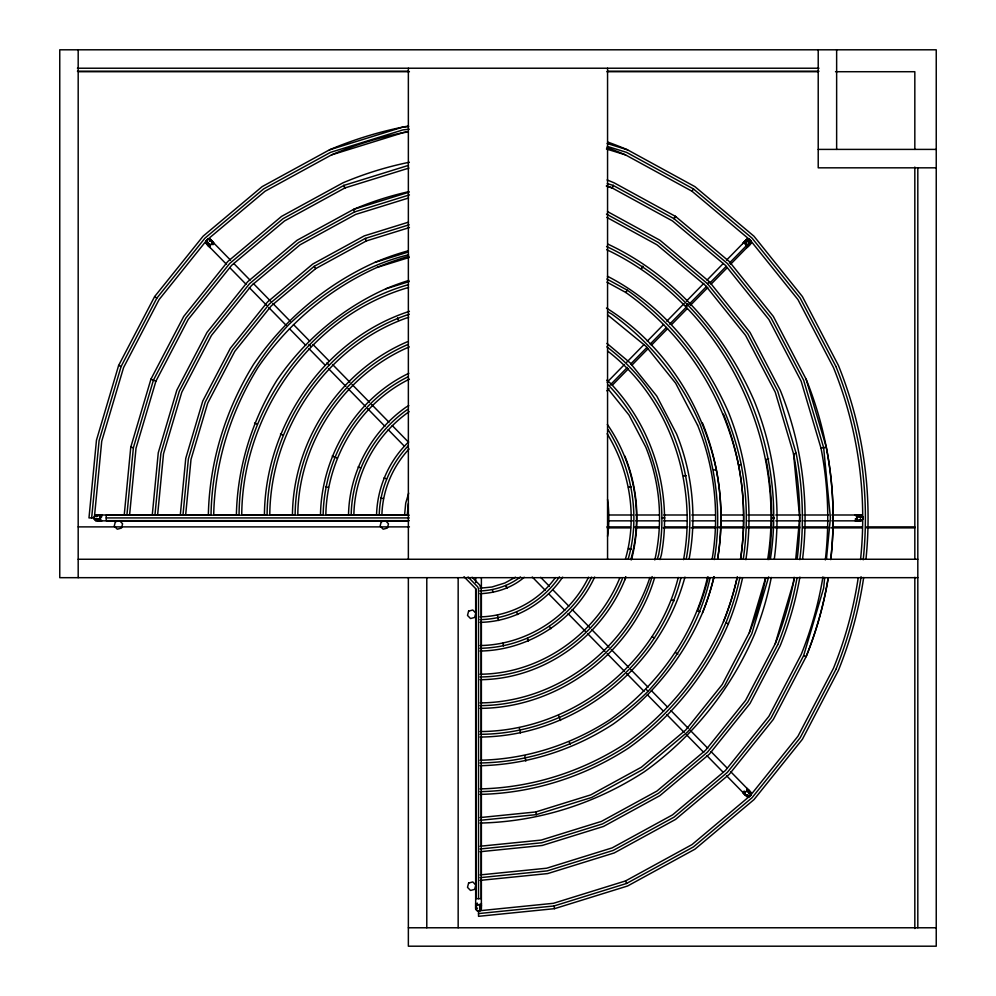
<?xml version="1.0" encoding="UTF-8"?>
<svg xmlns="http://www.w3.org/2000/svg" width="996" height="996" viewBox="0 0 996 996"><rect width="100%" height="100%" fill="white"/><g stroke="black" fill="none" stroke-linecap="round" stroke-linejoin="round"><path stroke-width="1.49" d="M475.665 903.111L475.677 909.124L477.345 910.842L479.711 910.842L481.379 909.136L481.379 879.767M730.578 264.264L751.021 243.36L751.021 240.932L749.353 239.227L746.988 239.227L742.817 243.485L746.988 239.227L749.353 239.202L751.021 240.932L751.009 243.36L746.851 247.618L749.764 244.667L749.403 242.601L747.735 240.883L745.705 240.522L747.735 240.895L749.403 242.601L749.751 244.655M729.396 263.056L746.988 245.103L749.353 245.066L746.988 245.103L745.307 243.36L745.369 240.932L726.532 260.143M477.321 904.978L477.345 903.111L477.345 905.003L475.665 906.709L477.345 905.003L479.711 905.003L481.379 906.709M91.657 517.92L99.09 440.73L121.101 366.503L156.858 298.103L204.964 238.144L263.591 188.941L330.473 152.376L403.044 129.866L409.207 129.243M124.251 514.845L130.762 447.179L150.944 379.152L183.712 316.454L227.798 261.5L281.532 216.406L342.836 182.891A347.467 347.467 0 0 1 409.344 162.248M126.928 514.87L133.389 447.702L153.409 380.198L185.928 317.973L229.703 263.442L283.026 218.684L343.857 185.418L408.41 165.398M129.605 514.82L136.016 448.237L155.886 381.244L188.157 319.492L231.595 265.372L284.507 220.963L344.877 187.958L408.933 168.087M152.276 514.895L158.264 452.769L176.84 390.121L207.019 332.378L247.631 281.781L297.107 240.248L353.568 209.384A319.965 319.965 0 0 1 408.858 191.643M154.965 514.845L160.891 453.305L179.317 391.167L209.247 333.909L249.523 283.711L298.601 242.526L354.588 211.911L409.418 194.905M157.629 514.87L163.506 453.84L181.795 392.212L211.463 335.428L251.415 285.653L300.082 244.792L355.609 214.439L408.522 198.03M180.313 514.87L185.754 458.359L202.748 401.089L230.325 348.314L267.451 302.049L312.682 264.089L364.287 235.878L408.497 222.158M182.99 514.895L188.381 458.895L205.213 402.135L232.554 349.833L269.343 303.992L314.176 266.355L365.32 238.405L409.132 224.81M185.667 514.845L191.008 459.43L207.691 403.193L234.782 351.351L271.236 305.921L315.657 268.634L366.341 240.932L409.443 227.561M208.351 514.832C209.484 461.447 225.594 409.58 253.644 364.237C284.034 319.816 325.891 284.458 375.019 262.359A265.036 265.036 0 0 1 408.036 250.855M211.028 514.87C212.198 444.204 240.646 375.554 289.164 324.26C323.065 292.5 362.843 265.646 408.547 254.802M213.704 514.895C214.812 462.567 230.611 411.734 258.089 367.287C287.894 323.737 328.917 289.077 377.073 267.426A259.769 259.769 0 0 1 408.933 256.283M236.388 514.895C237.397 467.124 251.876 420.748 276.95 380.173C304.203 340.346 341.715 308.648 385.751 288.852A237.546 237.546 0 0 1 408.87 280.424M239.065 514.832C239.675 412.742 309.196 312.819 408.534 284.632M241.742 514.87C242.352 414.199 310.69 315.62 408.547 287.471M264.426 514.87C265.11 425.952 323.974 338.964 409.406 311.325M267.09 514.907C267.787 427.421 325.431 341.914 409.269 314.213M269.779 514.832C270.489 428.965 326.738 345.189 408.696 317.251M292.451 514.944C293.073 441.216 339.3 370.885 407.202 341.827M295.127 514.87C295.775 442.236 341.354 372.99 408.236 344.355M297.804 514.907C298.427 443.345 343.346 375.106 409.256 346.894M320.488 514.907C321.409 456.405 355.56 398.749 408.808 373.313M323.152 514.957C324.098 458.185 356.755 401.986 408.198 376.737M325.841 514.87C326.8 459.119 358.909 403.965 409.406 379.165M348.525 514.857C349.247 472.341 371.359 431.48 406.131 407.127L408.783 405.671M351.19 514.92C351.899 473.274 373.562 433.26 407.625 409.406M353.866 514.982C354.564 474.221 375.753 435.028 409.107 411.672M376.55 515.007C377.26 487.716 388.814 460.812 408.597 441.963M379.239 514.857C379.8 489.223 390.619 464.522 408.111 445.909M381.904 514.944C382.514 490.542 392.449 466.825 409.07 448.997M404.588 514.957L405.721 503.105L408.684 493.145M407.252 515.069L408.348 503.64M608.407 385.079C651.123 429.525 669.947 494.053 658.68 554.573L657.372 558.98M606.776 380.186L610.299 383.149C653.637 428.23 672.736 493.705 661.307 555.108L659.975 559.578M683.555 559.628C697.735 483.222 669.872 398.836 607.572 350.99M686.319 558.656C700.636 480.632 670.893 394.889 606.838 346.857M714.269 559.578C722.112 513.973 716.087 467.286 700.026 424.084C681.102 380.074 650.699 341.952 611.718 314.039L607.709 311.848M767.667 559.478C787.288 436.136 720.12 303.419 606.713 249.685M770.418 558.781C789.928 434.069 721.316 300.319 606.539 246.498M793.974 577.431L793.538 582L775.262 643.628L745.581 700.412L705.629 750.187L656.962 791.048L601.435 821.401L541.177 840.089L480.047 846.251M795.742 559.117L799.701 517.92L793.538 453.84L775.262 392.212L745.581 335.428L705.629 285.653L656.962 244.792L606.85 217.402M824.688 577.443L823.655 588.138L803.635 655.642L771.116 717.867L727.354 772.398L674.031 817.156L613.187 850.422L547.178 870.89L480.047 877.663M826.443 559.13L830.415 517.92L823.655 447.702L803.635 380.198L771.116 317.973L727.354 263.442L674.031 218.684L613.187 185.418L607.323 183.6M745.307 794.908L744.871 792.032L745.307 794.908L746.988 796.613L749.353 796.613L747.735 794.957L745.705 795.318L742.817 792.355L744.522 794.098L744.871 792.032L744 791.135L744.896 792.032L744.522 794.098L746.988 796.601L749.353 796.613L751.021 794.908L751.021 792.48L730.578 771.576M207.691 239.227L210.056 239.239L211.737 240.932L211.762 243.36L210.056 245.066L207.691 245.066L210.193 247.618L207.293 244.655L207.641 242.601L206.023 240.932L207.691 239.227L210.056 239.227L230.512 260.143M207.293 244.655L207.654 242.588L205.998 240.932L206.023 243.36L226.466 264.264M408.609 126.567L402.521 127.177L329.452 149.848L262.097 186.663L203.072 236.214L154.629 296.584L118.624 365.457L96.463 440.195L88.98 517.92L94.334 517.92L101.717 441.265L123.579 367.561L159.074 299.622L206.857 240.086L265.073 191.22L331.494 154.903L403.567 132.543L408.161 132.082M625.513 558.719C637.677 516.974 629.796 470.535 607.124 433.708M628.227 558.93C640.814 515.505 631.688 467.522 607.946 429.475M480.072 679.695C542.907 679.322 601.347 637.789 624.803 579.884L625.662 576.995M630.804 559.64C643.777 514.173 634.215 463.115 607.361 424.458M652.143 576.597C630.543 650.824 557.25 705.243 480.01 705.629M654.671 577.456C632.759 652.766 558.395 707.969 480.035 708.368M480.035 731.562C570.633 731.263 656.103 665.415 678.264 577.456M480.047 734.301C572.065 734.015 658.767 666.959 681.015 577.568M707.558 576.958C694.511 634.713 657.995 685.173 610.237 719.523C571.393 744.734 526.448 759.226 480.06 760.234M480.035 762.973C542.882 762.002 603.551 735.496 648.06 691.311C677.405 658.954 700.661 620.608 710.148 577.63M480.072 817.579L535.711 811.964L590.703 794.908L641.387 767.206L685.808 729.919L722.262 684.489L749.353 632.647L765.6 577.892M768.663 576.945L751.831 633.705L724.49 686.007L687.701 731.848L642.868 769.485L591.736 797.435L536.234 814.653L480.047 820.318M606.34 186.14L612.167 187.958L613.187 185.418L612.167 187.958L672.537 220.963L725.462 265.372L768.887 319.492L801.158 381.244L821.028 448.237A364.661 364.661 0 0 1 825.323 559.914M588.524 577.219C568.953 617.981 525.091 644.91 480.047 645.545M591.574 577.157C571.791 619.5 526.56 647.674 479.985 648.284M594.649 577.045C574.642 620.944 528.129 650.425 480.022 651.023M619.848 577.792C597.189 633.742 540.728 673.869 480.01 674.217M622.326 578.838C599.268 635.772 541.824 676.595 480.047 676.956M702.491 612.801A253.059 253.059 0 0 0 714.045 576.647A253.158 253.158 0 0 1 702.516 612.801C683.356 657.31 652.629 695.855 613.212 724.08C573.472 749.876 527.494 764.667 480.047 765.712M736.99 578.215A276.714 276.714 0 0 1 723.445 621.678C702.529 670.358 668.914 712.501 625.812 743.365C582.311 771.614 531.976 787.774 480.047 788.907M739.941 577.331A279.627 279.627 0 0 1 725.935 622.737C704.782 671.889 670.843 714.468 627.306 745.643C583.357 774.178 532.511 790.5 480.06 791.646M742.543 577.929A282.316 282.316 0 0 1 728.4 623.77C707.048 673.433 672.761 716.435 628.787 747.921C584.403 776.743 533.022 793.227 480.035 794.385M777.727 644.673L747.809 701.931L707.521 752.129L658.456 793.326L602.456 823.929L541.7 842.778L480.06 848.99M835.943 669.337L800.199 737.737L752.08 797.696L693.453 846.899L626.571 883.464L554 905.974L478.528 913.581M860.556 559.503A401.015 401.015 0 0 0 833.465 367.561L797.97 299.622L750.187 240.086L691.971 191.22L693.453 188.941L626.571 152.376L607.311 146.4M723.445 414.162A276.714 276.714 0 0 1 740.588 558.856A276.838 276.838 0 0 0 738.534 465.02C723.855 395.387 683.978 333.635 625.812 292.475L627.306 290.197L606.875 279.029M555.382 577.605C538.301 601.684 509.392 616.263 479.972 616.885M559.416 576.871C541.712 602.767 511.371 619.064 480.022 619.612M562.64 577.157C544.339 604.323 512.89 621.84 480.06 622.351M745.668 246.41L751.021 240.932M481.379 909.136L479.723 910.854L479.699 904.455L479.711 910.842M408.422 520.846L96.002 520.846L94.321 519.14L94.334 516.712L96.002 514.994L125.235 514.994M98.367 520.846L100.048 519.128L100.048 516.712L98.367 514.994L100.048 516.712L101.903 516.712L100.061 516.687M607.149 382.24L624.504 364.486M626.683 362.258L644.051 344.504M647.3 341.167L663.585 324.522M666.834 321.198L684.202 303.431M686.381 301.215L703.749 283.449M706.998 280.125L723.283 263.467M744.522 241.742L744.871 243.808L744.485 241.717L746.988 239.227M799.8 559.64A338.167 338.167 0 0 0 796.14 453.305L777.727 391.167L747.809 333.909L707.521 283.711L709.426 281.781L659.937 240.248L607.51 211.588M610 385.166L627.368 367.4M630.617 364.075L646.902 347.43M650.164 344.093L666.436 327.447M669.698 324.111L687.066 306.357M689.232 304.129L706.6 286.375M709.862 283.038L726.134 266.393M606.838 390.818L609.017 388.589M612.266 385.265L628.551 368.62M631.8 365.283L648.085 348.637M651.347 345.301L667.619 328.655M671.964 324.21L687.165 308.673M690.415 305.336L707.783 287.583M711.044 284.246L727.317 267.6M856.983 519.153L855.153 519.128L857.008 519.128L858.677 520.846L856.983 519.153L857.008 516.712L858.677 514.994M831.809 514.994L861.042 514.994L862.723 516.7L862.71 519.128L861.042 520.846L831.809 520.846M745.307 792.48L746.988 790.774L749.353 790.774M94.334 516.712L96.014 515.007L101.903 514.994M862.71 519.128L861.03 520.833L855.153 520.846M100.048 519.128L98.33 520.796L101.903 520.846M857.008 516.712L858.714 515.044L855.153 514.994M520.435 576.945C508.906 585.822 494.414 590.466 479.923 590.952M524.257 577.257C512.081 587.789 495.933 593.106 479.972 593.691M515.467 577.207L504.872 582.996L491.962 587.005L480.01 588.2M480.022 737.04C565.89 736.38 644.263 680.853 676.595 601.833A223.776 223.776 0 0 0 684.949 577.12M863.669 577.556A406.617 406.617 0 0 1 838.408 670.383L802.415 739.256L753.972 799.626L694.947 849.177L627.592 885.992L554.523 908.663L478.528 916.32L478.528 910.842L553.477 903.297L625.55 880.937L691.971 844.62L750.187 795.754L797.97 736.218L833.465 668.291A401.015 401.015 0 0 0 858.203 577.904M408.983 192.191L353.568 209.384L354.588 211.911M375.019 262.359L408.36 252.013M377.073 267.426L409.244 257.441M385.751 288.852L409.219 281.569M768.663 458.895L766.036 459.43A306.108 306.108 0 0 1 768.825 559.64M607.087 179.952A347.467 347.467 0 0 1 614.221 182.878L675.512 216.406L729.246 261.5L773.344 316.454L806.1 379.152L826.282 447.179L821.028 448.237M683.555 476.213L686.182 475.677M738.546 465.02L741.173 464.485C726.221 393.968 686.182 331.954 627.306 290.197M796.165 453.305L793.538 453.84A335.391 335.391 0 0 1 797.149 559.291M713.671 470.087L716.298 469.552C702.367 404.152 663.56 343.62 606.452 308.063M208.463 245.925L210.505 245.514L208.475 245.875L207.691 245.004L210.056 245.066M211.339 240.522L209.322 240.883L211.339 240.522L214.227 243.485M747.735 794.957L745.705 795.306L742.817 792.355M480.06 702.89C551.983 702.516 618.914 655.057 645.757 588.76A188.941 188.941 0 0 0 649.915 577.431M480.06 823.057C538.587 821.775 595.334 803.61 644.362 771.751C692.892 737.015 730.728 689.543 754.308 634.751A311.574 311.574 0 0 0 771.278 577.481M480.035 851.729L542.222 845.467L603.489 826.456L659.937 795.592L709.426 754.059L750.025 703.462L780.204 645.719A340.844 340.844 0 0 0 799.888 577.107M480.072 874.924L546.655 868.213L612.167 847.882L672.537 814.877L725.462 770.468L768.887 716.348L801.158 654.596A364.661 364.661 0 0 0 822.945 576.896M480.06 880.389L547.7 873.579L614.208 852.95L675.512 819.434L729.246 774.34L773.344 719.386L806.1 656.688A370.251 370.251 0 0 0 828.186 578.041A370.101 370.101 0 0 1 806.1 656.688L803.635 655.642M94.321 519.14L100.584 519.128L94.334 519.128L96.002 520.846M862.723 516.7L856.46 516.712L857.544 514.957L856.386 516.712L862.71 516.712L861.042 514.994M77.427 68.226L818.973 68.226M77.427 71.214L408.559 71.214M607.548 71.214L818.973 71.214M78.186 71.712L409.418 71.712M606.913 71.712L818.413 71.712M835.52 71.712L914.826 71.712L914.826 149.388M818.214 149.4L936.24 149.4M936.24 167.826L818.214 167.826L818.214 49.8M128.347 514.994L153.247 514.994M156.36 514.994L181.26 514.994M184.372 514.994L209.26 514.994M213.928 514.994L237.272 514.994M241.941 514.994L265.272 514.994M269.941 514.994L293.285 514.994M297.953 514.994L321.297 514.994M325.966 514.994L349.297 514.994M352.41 514.994L377.31 514.994M380.422 514.994L405.322 514.994M607.747 514.994L632.647 514.994M635.747 514.994L659.091 514.994M663.759 514.994L687.103 514.994M691.772 514.994L715.103 514.994M721.328 514.994L743.116 514.994M747.784 514.994L772.684 514.994M775.797 514.994L800.684 514.994M803.797 514.994L828.697 514.994M409.207 515.181L106.223 515.181L106.223 520.659L409.207 520.659M106.223 517.92L409.207 517.92M662.203 517.92L664.88 517.92M771.676 517.92L774.353 517.92M607.747 520.846L632.647 520.846M635.747 520.846L659.091 520.846M663.759 520.846L687.103 520.846M691.772 520.846L715.103 520.846M721.328 520.846L743.116 520.846M747.784 520.846L772.684 520.846M775.797 520.846L800.684 520.846M803.797 520.846L828.697 520.846M78.186 526.884L409.418 526.884M606.913 526.884L630.244 526.884M634.913 526.884L658.232 526.884M664.457 526.884L687.788 526.884M692.444 526.884L715.775 526.884M718.888 526.884L743.763 526.884M746.875 526.884L771.763 526.884M774.863 526.884L799.751 526.884M802.863 526.884L827.738 526.884M832.407 526.884L861.951 526.884M866.62 526.884L914.826 526.884M607.274 527.88L630.58 527.88M635.236 527.88L658.53 527.88M663.199 527.88L686.493 527.88M691.149 527.88L716 527.88M719.112 527.88L743.962 527.88M747.075 527.88L771.925 527.88M775.025 527.88L799.888 527.88M802.988 527.88L827.838 527.88M830.95 527.88L862.013 527.88M866.669 527.88L914.826 527.88M78.186 559.254L917.814 559.254M917.814 577.68L59.76 577.68L59.76 49.8L936.24 49.8L936.24 946.2L408.36 946.2L408.36 577.68M408.36 927.774L936.24 927.774M746.988 790.774L749.353 790.836L746.851 788.222M746.552 245.514L748.569 245.875L746.539 245.489M130.762 447.179L133.389 447.702M325.866 486.87L328.493 487.393M380.858 498.05L383.485 498.585M607.137 143.499L627.592 149.848L694.947 186.663L753.972 236.214L802.415 296.584L838.42 365.457A406.617 406.617 0 0 1 865.96 559.254M606.427 148.977L625.55 154.903L691.971 191.22M118.624 365.457L121.101 366.503M155.886 381.244L150.944 379.152M254.54 423.039L257.018 424.084M280.449 434.007L282.914 435.053M334.718 457.002L332.253 455.956L337.196 458.048M384.045 477.893L386.523 478.939M671.653 599.729L674.13 600.787M700.026 611.756L697.549 610.71A247.568 247.568 0 0 0 708.405 577.17M358.149 466.925L360.627 467.971M725.922 622.724L728.4 623.782M606.464 214.103L658.456 242.526L707.521 283.711M607.697 244.045C674.591 275.17 725.2 334.058 754.308 401.089A311.574 311.574 0 0 1 774.266 559.316M607.411 276.241C662.85 304.527 703.5 355.858 728.4 412.058A282.316 282.316 0 0 1 745.88 559.69M606.938 282.154L625.812 292.475M607.597 314.873L646.167 346.471L675.649 383.211L697.549 425.13M652.33 636.693L654.559 638.212M154.629 296.584L156.858 298.103M675.649 652.629L677.878 654.148M693.453 188.941L752.08 238.144L800.199 298.103L835.943 366.503M606.925 343.396L630.119 362.868L656.787 396.097L676.595 434.007A223.776 223.776 0 0 1 689.083 559.192M751.046 794.908L746.602 790.388L751.021 794.908L751.021 792.48M210.056 239.227L212.522 241.742L212.173 243.808L213.044 244.705L211.737 243.36L211.737 240.932L212.522 241.742L211.762 243.36M233.761 263.467L250.046 280.125M253.308 283.449L270.675 301.215M272.842 303.431L290.209 321.198M293.459 324.522L309.744 341.167M313.005 344.504L329.278 361.15M332.54 364.486L349.907 382.24M352.074 384.468L369.441 402.222M371.608 404.451L388.975 422.204M392.237 425.541L408.509 442.187M540.629 577.307L549.319 586.196M552.568 589.52L568.853 606.178M572.115 609.502L589.47 627.268M591.649 629.484L609.017 647.251M611.183 649.467L628.551 667.22M630.717 669.449L648.085 687.203M651.347 690.539L667.619 707.185M670.881 710.522L688.248 728.275M690.415 730.504L707.783 748.257M711.044 751.594L727.317 768.24M308.997 344.529L310.889 346.471M326.925 362.868L328.817 364.81M646.167 689.369L648.06 691.311M229.727 267.6L246.012 284.246M249.261 287.583L266.629 305.336M268.796 307.565L286.163 325.319M289.425 328.655L305.71 345.301M308.959 348.637L325.244 365.283M328.493 368.62L345.861 386.373M348.027 388.589L365.395 406.356M367.574 408.572L384.942 426.338M388.191 429.662L404.476 446.32M532.25 577.008L545.273 590.317M548.535 593.653L564.819 610.299M568.069 613.636L585.436 631.389M587.603 633.618L604.97 651.372M607.149 653.6L624.504 671.354M626.683 673.582L644.051 691.336M647.3 694.673L663.585 711.318M666.834 714.655L684.202 732.409M686.381 734.625L703.749 752.391M706.998 755.727L723.283 772.373M726.532 775.697L744.522 794.098M472.104 577.244L479.636 584.938L481.205 588.81L481.205 898.678L475.851 898.678L475.851 588.81L464.024 576.721M468.07 576.983L477.744 586.881L478.528 588.81L478.528 898.678M477.345 910.842L475.665 909.136L475.665 588.823M479.711 905.003L481.329 906.758L481.379 903.111M709.426 281.781L750.025 332.378L780.204 390.121A340.844 340.844 0 0 1 802.577 559.005M607.448 388.191L629.024 415.071L645.757 447.08A188.941 188.941 0 0 1 654.808 559.926M549.419 626.434L550.913 628.713M314.176 266.355L315.657 268.634M625.55 880.937L626.571 883.464M365.32 238.405L366.341 240.932M397.504 317.873L398.525 320.401M516.638 612.017L517.659 614.544M558.519 715.439L560.574 720.506M569.251 741.933L570.272 744.46M497.427 615.117L498.473 620.496M520.348 732.981L519.302 727.603M524.78 755.727L525.826 761.093M492.485 589.682L493.008 592.371M502.893 643.242L503.416 645.931M535.711 811.964L536.234 814.653M554 905.974L554.523 908.663M917.814 167.826L917.814 927.774M914.826 167.067L914.826 558.681M914.826 577.331L914.826 928.533M836.64 49.8L836.64 149.4M745.307 240.932L745.307 243.36M607.56 68.226L607.56 559.254M481.379 577.941L481.379 588.823M481.379 593.492L481.379 616.835M481.379 621.504L481.379 646.392M481.379 649.504L481.379 674.392M481.379 679.06L481.379 703.96M481.379 707.073L481.379 731.96M481.379 736.629L481.379 759.973M481.379 766.185L481.379 789.529M481.379 792.642L481.379 817.529M481.379 822.198L481.379 845.542M481.379 851.767L481.379 875.098M475.665 577.941L475.665 582.598M458.16 577.668L458.16 927.774M426.786 577.68L426.786 927.774M408.36 68.226L408.36 559.254M206.023 240.932L206.023 243.36M78.186 49.8L78.186 577.68M806.1 379.152A370.101 370.101 0 0 1 830.739 559.628A370.251 370.251 0 0 0 826.269 447.179M606.539 185.642A342.076 342.076 0 0 1 612.154 187.97M797.012 577.991A338.167 338.167 0 0 1 777.739 644.673M794.372 577.493A335.391 335.391 0 0 1 775.274 643.628M765.737 577.917A306.108 306.108 0 0 1 749.365 632.659M741.149 464.497A279.627 279.627 0 0 1 743.24 559.279M737.326 576.734A276.838 276.838 0 0 1 723.47 621.691M702.491 423.039A253.059 253.059 0 0 1 717.63 558.831A253.158 253.158 0 0 0 716.286 469.552M697.536 425.055A247.568 247.568 0 0 1 712.128 559.204M624.791 455.956A165.249 165.249 0 0 1 631.452 559.802M625.899 577.082A165.249 165.249 0 0 1 624.791 579.884M607.56 499.469A136.054 136.054 0 0 1 607.56 536.346M331.494 154.89A376.488 376.488 0 0 1 408.074 131.646M606.938 147.57A376.488 376.488 0 0 1 625.55 154.89M329.439 149.836A381.705 381.705 0 0 1 408.497 125.994M607.66 142.03A381.705 381.705 0 0 1 627.605 149.836M835.93 366.516A403.828 403.828 0 0 1 863.221 559.789M861.079 576.784A403.828 403.828 0 0 1 835.93 669.324M749.751 791.185L749.403 793.252L749.751 791.185M115.362 521.804L114.241 526.075L117.304 529.212L121.487 528.067L122.608 523.784L119.545 520.659L115.362 521.804M381.244 521.804L380.123 526.075L383.186 529.212L387.369 528.067L388.49 523.784L385.427 520.659L381.244 521.804M468.606 611.146L467.485 615.428L470.548 618.553L474.731 617.408L475.851 613.125L472.789 610L468.606 611.146M468.606 883.066L467.485 887.349L470.548 890.474L474.731 889.328L475.851 885.058L472.789 881.921L468.606 883.066M675.512 216.406L674.031 218.684L675.512 216.406M642.868 266.355L641.387 268.634L642.868 266.355M100.658 519.128L99.5 520.883L100.658 519.128M97.795 514.994L96.624 516.712L97.807 514.994M860.42 519.128L859.249 520.846L860.42 519.128M749.353 239.202L744.933 243.746L749.353 239.227M687.701 303.992L685.808 305.921L687.701 303.992M481.379 907.294L479.711 908.501L481.379 907.294M477.345 904.368L475.665 905.576L477.358 904.38M631.178 486.87L628.563 487.393L631.178 486.87M748.581 789.928L746.552 790.326L748.569 789.977M631.178 548.97L628.563 548.447L631.178 548.97M481.429 905.551L479.711 904.368L481.379 905.576M477.345 908.501L475.652 907.294L477.345 908.501M210.442 245.452L207.641 242.601L210.442 245.452M860.42 516.712L859.237 514.994L860.42 516.725M857.568 520.846L856.386 519.128L857.568 520.846M100.658 516.712L99.476 514.994L100.646 516.737M97.807 520.846L96.624 519.128L97.807 520.846M506.927 588.051L505.906 585.524L506.927 588.051M528.39 641.026L527.357 638.498L528.39 641.026M344.877 187.958L343.857 185.418L344.877 187.958"/></g></svg>
